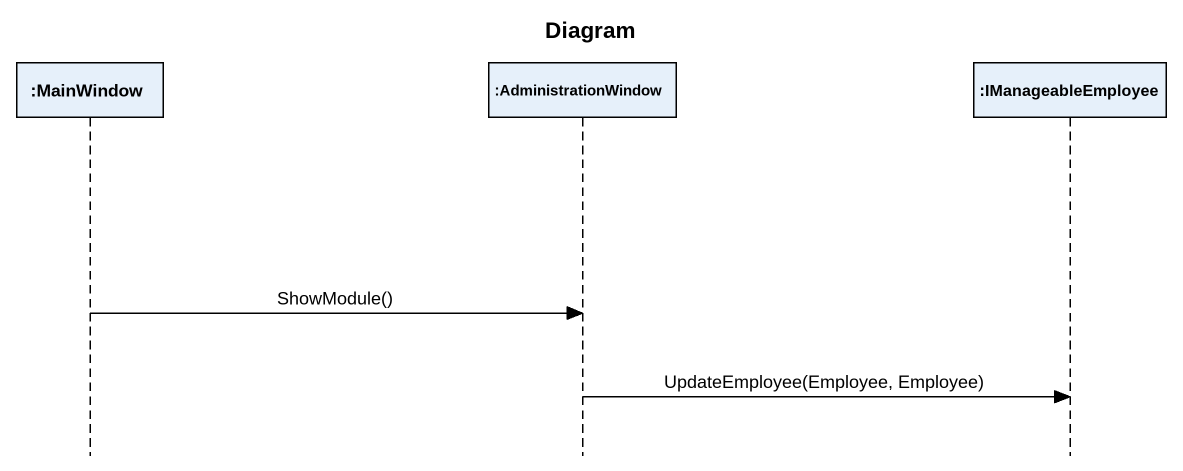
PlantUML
@startuml
title Diagram
hide footbox
participant ":MainWindow" as MainWindow
participant ":AdministrationWindow" as AdministrationWindow
participant ":IManageableEmployee" as IManageableEmployee

MainWindow -> AdministrationWindow : ShowModule()
AdministrationWindow -> IManageableEmployee : UpdateEmployee(Employee, Employee)
@enduml
